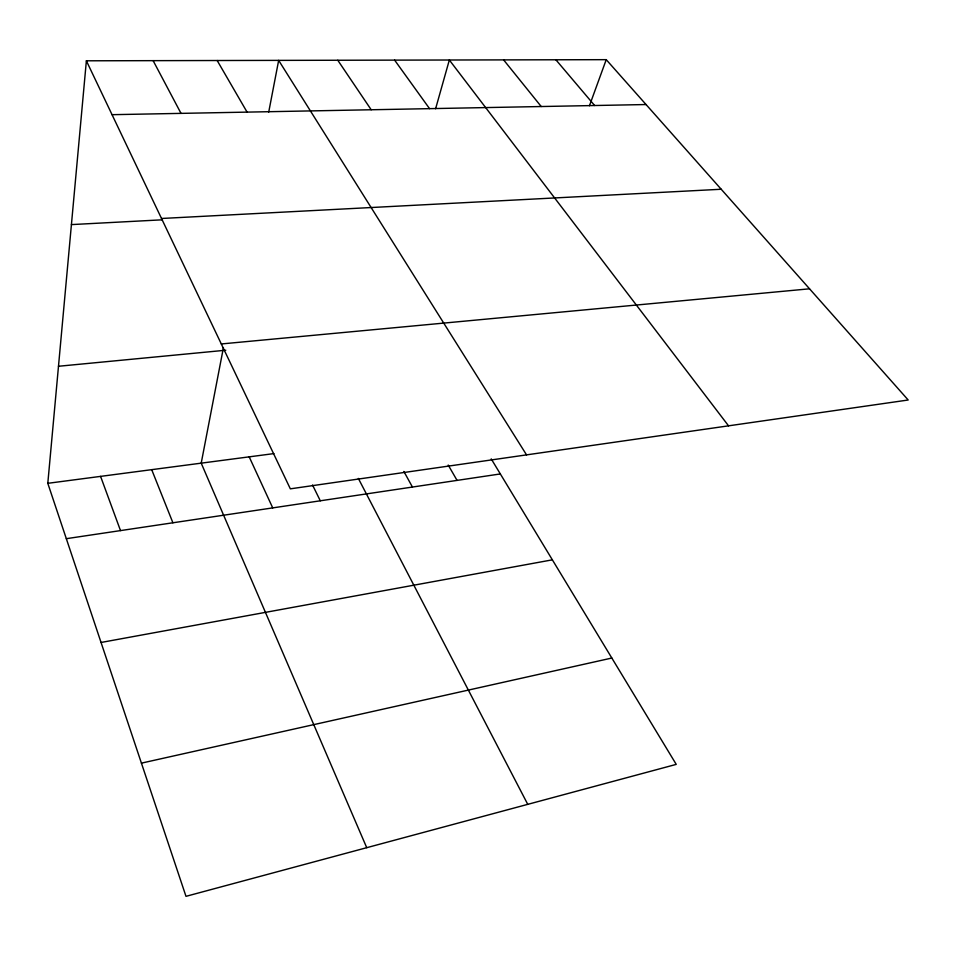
<?xml version="1.0" encoding="UTF-8"?>
<svg xmlns="http://www.w3.org/2000/svg" width="956" height="956" viewBox="0 0 956 956"><rect width="100%" height="100%" fill="white"/><g stroke="black" fill="none" stroke-linecap="round" stroke-linejoin="round"><path stroke-width="1.43" d="M491.217 458.88L676.239 764.382L185.99 896.334L47.8 483.318L86.375 60.802L606.235 59.666L908.2 400.002L290.337 488.839L86.375 60.802M223.429 347.649L201.214 463.158L366.734 847.685M268.72 112.091L278.662 60.383L526.541 454.877M435.601 108.757L449.344 60.013L728.544 425.838M589.458 105.746L606.235 59.666M141.428 763.139L611.828 658.039M101.049 642.468L552.365 559.834M66.323 538.682L500.335 473.937M47.8 483.318L273.918 453.598M58.483 366.268L225.795 350.219M221.302 343.957L809.541 288.808M161.516 218.482L721.206 189.252M71.425 224.6L162.377 219.808M112.055 114.684L646.041 104.539M555.878 59.786L594.632 105.507M503.621 59.893L541.216 106.522M394.625 60.132L429.555 108.649M337.779 60.252L371.191 109.761M217.167 60.515L247.078 112.115M448.209 465.058L457.064 480.39M403.862 471.428L412.43 487.046M153.127 60.658L181.019 113.382M358.333 478.406L527.748 804.343M312.528 484.991L320.296 500.789M249.193 456.849L272.723 507.887M151.705 469.671L172.905 522.789M100.583 476.387L120.504 530.604"/></g></svg>
